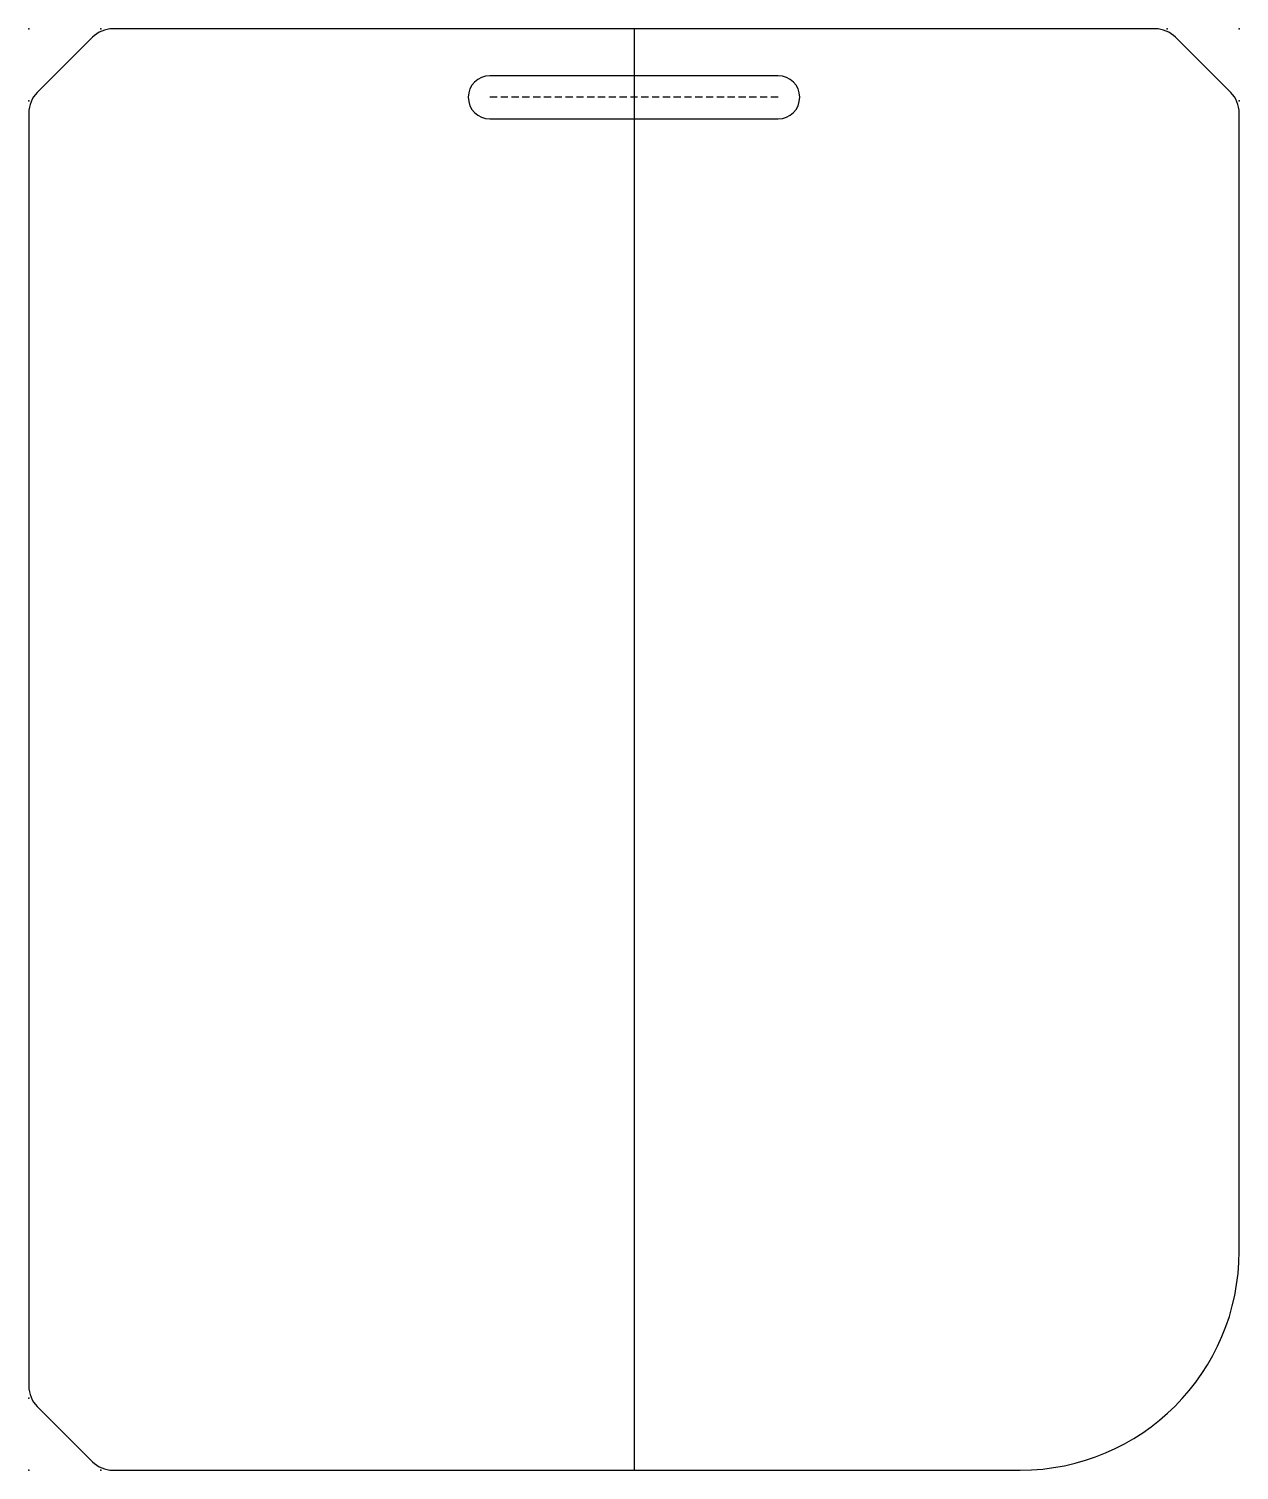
# Model space of a CAD drawing. Header units: millimetres. Extents: x 0 to 84, y 0 to 100.
import ezdxf

# ---------------------------------------------------------------- set-up
doc = ezdxf.new("R2010")
doc.units = ezdxf.units.MM
doc.linetypes.add('DASHED', pattern=[0.75, 0.5, -0.25])
doc.layers.get('0').update_dxf_attribs({"linetype": 'CONTINUOUS'})

msp = doc.modelspace()

# ---------------------------------------------------------------- linework, layer by layer
for p, q in [((78.17, 100), (5.83, 100)), ((42, 100), (42, 0)), ((4.41, 99.41), (0.59, 95.59)), ((79.59, 99.41), (83.41, 95.59)), ((0, 94.17), (0, 66.06)), ((84, 15.19), (84, 94.17)), ((0, 76), (0, 43)), ((0, 48.94), (0, 5.83)), ((0.59, 4.41), (4.41, 0.59)), ((5.83, 0), (68.81, 0))]:
    msp.add_line(p, q)
at = {"linetype": 'DASHED'}
msp.add_line((52, 95.25), (32, 95.25), dxfattribs=at)
msp.add_lwpolyline([(52, 96.75), (32, 96.75, 1), (32, 93.75), (52, 93.75, 1)], format="xyb", close=True)
for centre, radius, start, end in [((5.83, 98), 2, 90, 135), ((78.17, 98), 2, 45, 90), ((2, 94.17), 2, 135, 180), ((82, 94.17), 2, 0, 45), ((68.81, 15.19), 15.19, -90, 0), ((2, 5.83), 2, 180, 225), ((5.83, 2), 2, 225, 270)]:
    msp.add_arc(centre, radius, start, end)
for p in [(0, 100), (5, 100), (79, 100), (84, 100), (0, 95), (42, 95.25), (84, 95), (0, 5), (0, 0), (0, 0), (5, 0)]:
    msp.add_point(p)

doc.saveas('drawing.dxf')
